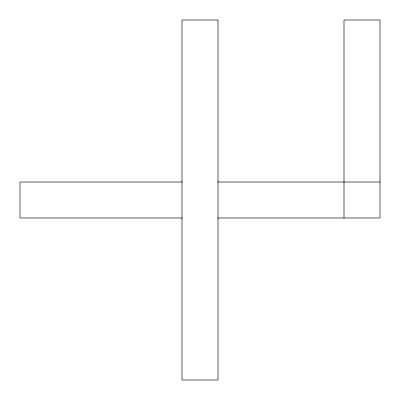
<?xml version="1.0" encoding="UTF-8"?>
<svg xmlns="http://www.w3.org/2000/svg" width="400" height="400" viewBox="0 0 400 400"><rect width="100%" height="100%" fill="white"/><g stroke="black" fill="none" stroke-linecap="round" stroke-linejoin="round"><path stroke-width="0.6" d="M182.5 182L20 182L20 218L182.5 218M217.5 182L380 182M217.5 218L380 218L380 20L344 20L344 218M218 20L182 20L182 380L218 380L218 20"/></g></svg>
